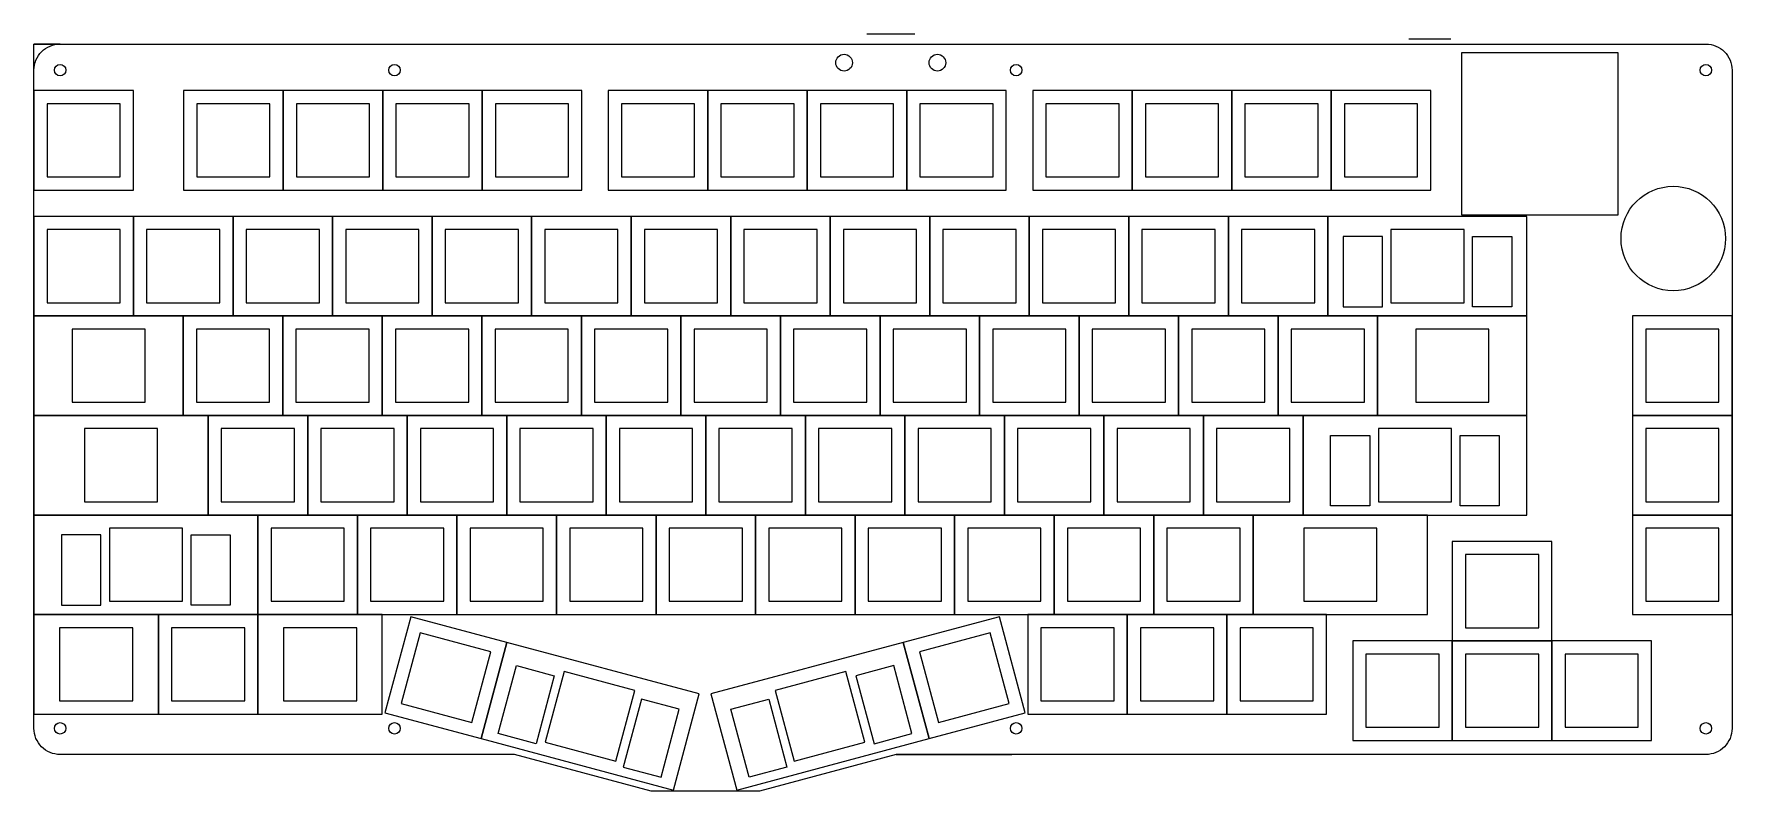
# Model space of a CAD drawing. Header units: millimetres. Extents: x 10 to 335, y -153 to -8.
import ezdxf

# ---------------------------------------------------------------- set-up
doc = ezdxf.new("R2010")
doc.units = ezdxf.units.MM
doc.layers.get('0').update_dxf_attribs({"linetype": 'CONTINUOUS'})

msp = doc.modelspace()

# ---------------------------------------------------------------- linework, layer by layer
for p, q in [((169.38, -8.07), (178.58, -8.07)), ((273.16, -9), (281.16, -9)), ((10, -10), (15, -10)), ((15, -10), (10, -10)), ((10, -15), (10, -10)), ((175, -146), (197.15, -146))]:
    msp.add_line(p, q)
msp.add_lwpolyline([(15, -10), (330, -10, -0.414214), (335, -15), (335, -141, -0.414251), (330, -146), (175, -146), (148.88, -153), (128.12, -153), (102, -146), (15, -146, -0.414214), (10, -141), (10, -15, -0.414214)], format="xyb", close=True)
for points in [[(313.21, -11.7), (283.21, -11.7), (283.21, -42.7), (313.21, -42.7)], [(29.05, -18.91), (10, -18.91), (10, -37.96), (29.05, -37.96)], [(57.7, -18.91), (38.65, -18.91), (38.65, -37.96), (57.7, -37.96)], [(76.75, -18.91), (57.7, -18.91), (57.7, -37.96), (76.75, -37.96)], [(95.8, -18.91), (76.75, -18.91), (76.75, -37.96), (95.8, -37.96)], [(114.85, -18.91), (95.8, -18.91), (95.8, -37.96), (114.85, -37.96)], [(138.95, -18.91), (119.9, -18.91), (119.9, -37.96), (138.95, -37.96)], [(158, -18.91), (138.95, -18.91), (138.95, -37.96), (158, -37.96)], [(177.05, -18.91), (158, -18.91), (158, -37.96), (177.05, -37.96)], [(196.1, -18.91), (177.05, -18.91), (177.05, -37.96), (196.1, -37.96)], [(220.2, -18.91), (201.15, -18.91), (201.15, -37.96), (220.2, -37.96)], [(239.25, -18.91), (220.2, -18.91), (220.2, -37.96), (239.25, -37.96)], [(258.3, -18.91), (239.25, -18.91), (239.25, -37.96), (258.3, -37.96)], [(277.35, -18.91), (258.3, -18.91), (258.3, -37.96), (277.35, -37.96)], [(12.52, -35.43), (26.52, -35.43), (26.52, -21.43), (12.52, -21.43)], [(55.17, -21.43), (41.17, -21.43), (41.17, -35.43), (55.17, -35.43)], [(74.23, -35.43), (74.23, -21.43), (60.23, -21.43), (60.23, -35.43)], [(93.28, -35.43), (93.28, -21.43), (79.28, -21.43), (79.28, -35.43)], [(98.33, -21.43), (98.33, -35.43), (112.33, -35.43), (112.33, -21.43)], [(122.43, -21.43), (122.43, -35.43), (136.43, -35.43), (136.43, -21.43)], [(155.48, -35.43), (155.48, -21.43), (141.48, -21.43), (141.48, -35.43)], [(174.53, -21.43), (160.53, -21.43), (160.53, -35.43), (174.53, -35.43)], [(179.57, -21.43), (179.57, -35.43), (193.57, -35.43), (193.57, -21.43)], [(217.67, -35.43), (217.67, -21.43), (203.68, -21.43), (203.68, -35.43)], [(222.72, -35.43), (236.72, -35.43), (236.72, -21.43), (222.72, -21.43)], [(255.77, -35.43), (255.77, -21.43), (241.77, -21.43), (241.77, -35.43)], [(260.82, -35.43), (274.82, -35.43), (274.82, -21.43), (260.82, -21.43)], [(29.05, -43.01), (10, -43.01), (10, -62.06), (29.05, -62.06)], [(48.1, -43.01), (29.05, -43.01), (29.05, -62.06), (48.1, -62.06)], [(67.15, -43.01), (48.1, -43.01), (48.1, -62.06), (67.15, -62.06)], [(86.2, -43.01), (67.15, -43.01), (67.15, -62.06), (86.2, -62.06)], [(105.25, -43.01), (86.2, -43.01), (86.2, -62.06), (105.25, -62.06)], [(124.3, -43.01), (105.25, -43.01), (105.25, -62.06), (124.3, -62.06)], [(143.35, -43.01), (124.3, -43.01), (124.3, -62.06), (143.35, -62.06)], [(162.4, -43.01), (143.35, -43.01), (143.35, -62.06), (162.4, -62.06)], [(181.45, -43.01), (162.4, -43.01), (162.4, -62.06), (181.45, -62.06)], [(200.5, -43.01), (181.45, -43.01), (181.45, -62.06), (200.5, -62.06)], [(219.55, -43.01), (200.5, -43.01), (200.5, -62.06), (219.55, -62.06)], [(238.6, -43.01), (219.55, -43.01), (219.55, -62.06), (238.6, -62.06)], [(257.65, -43.01), (238.6, -43.01), (238.6, -62.06), (257.65, -62.06)], [(295.75, -43.01), (257.65, -43.01), (257.65, -62.06), (295.75, -62.06)], [(26.52, -45.53), (12.52, -45.53), (12.52, -59.53), (26.52, -59.53)], [(45.58, -59.53), (45.58, -45.53), (31.57, -45.53), (31.57, -59.53)], [(64.62, -45.53), (50.62, -45.53), (50.62, -59.53), (64.62, -59.53)], [(83.67, -45.53), (69.67, -45.53), (69.67, -59.53), (83.67, -59.53)], [(102.73, -59.53), (102.73, -45.53), (88.73, -45.53), (88.73, -59.53)], [(107.78, -59.53), (121.78, -59.53), (121.78, -45.53), (107.78, -45.53)], [(140.83, -45.53), (126.83, -45.53), (126.83, -59.53), (140.83, -59.53)], [(145.88, -59.53), (159.88, -59.53), (159.88, -45.53), (145.88, -45.53)], [(164.93, -59.53), (178.93, -59.53), (178.93, -45.53), (164.93, -45.53)], [(183.98, -45.53), (183.98, -59.53), (197.98, -59.53), (197.98, -45.53)], [(217.03, -45.53), (203.03, -45.53), (203.03, -59.53), (217.03, -59.53)], [(236.07, -45.53), (222.07, -45.53), (222.07, -59.53), (236.07, -59.53)], [(255.12, -45.53), (241.12, -45.53), (241.12, -59.53), (255.12, -59.53)], [(268.07, -60.29), (268.07, -46.83), (260.56, -46.83), (260.56, -60.29)], [(269.7, -59.53), (283.7, -59.53), (283.7, -45.53), (269.7, -45.53)], [(285.33, -60.29), (285.33, -46.83), (292.84, -46.83), (292.84, -60.29)], [(38.58, -62.06), (10, -62.06), (10, -81.11), (38.58, -81.11)], [(17.29, -64.58), (17.29, -78.58), (31.29, -78.58), (31.29, -64.58)], [(57.63, -62.06), (38.58, -62.06), (38.58, -81.11), (57.63, -81.11)], [(55.1, -78.58), (55.1, -64.58), (41.1, -64.58), (41.1, -78.58)], [(76.67, -62.06), (57.63, -62.06), (57.63, -81.11), (76.67, -81.11)], [(74.15, -78.58), (74.15, -64.58), (60.15, -64.58), (60.15, -78.58)], [(95.73, -62.06), (76.67, -62.06), (76.67, -81.11), (95.73, -81.11)], [(93.2, -78.58), (93.2, -64.58), (79.2, -64.58), (79.2, -78.58)], [(114.78, -62.06), (95.73, -62.06), (95.73, -81.11), (114.78, -81.11)], [(112.25, -64.58), (98.25, -64.58), (98.25, -78.58), (112.25, -78.58)], [(133.83, -62.06), (114.78, -62.06), (114.78, -81.11), (133.83, -81.11)], [(131.3, -78.58), (131.3, -64.58), (117.3, -64.58), (117.3, -78.58)], [(152.88, -62.06), (133.83, -62.06), (133.83, -81.11), (152.88, -81.11)], [(136.35, -64.58), (136.35, -78.58), (150.35, -78.58), (150.35, -64.58)], [(171.93, -62.06), (152.88, -62.06), (152.88, -81.11), (171.93, -81.11)], [(155.4, -64.58), (155.4, -78.58), (169.4, -78.58), (169.4, -64.58)], [(190.97, -62.06), (171.93, -62.06), (171.93, -81.11), (190.97, -81.11)], [(174.45, -64.58), (174.45, -78.58), (188.45, -78.58), (188.45, -64.58)], [(210.02, -62.06), (190.97, -62.06), (190.97, -81.11), (210.02, -81.11)], [(193.5, -64.58), (193.5, -78.58), (207.5, -78.58), (207.5, -64.58)], [(229.07, -62.06), (210.02, -62.06), (210.02, -81.11), (229.07, -81.11)], [(212.55, -78.58), (226.55, -78.58), (226.55, -64.58), (212.55, -64.58)], [(248.12, -62.06), (229.07, -62.06), (229.07, -81.11), (248.12, -81.11)], [(245.6, -78.58), (245.6, -64.58), (231.6, -64.58), (231.6, -78.58)], [(267.17, -62.06), (248.12, -62.06), (248.12, -81.11), (267.17, -81.11)], [(250.65, -78.58), (264.65, -78.58), (264.65, -64.58), (250.65, -64.58)], [(295.75, -62.06), (267.17, -62.06), (267.17, -81.11), (295.75, -81.11)], [(274.46, -64.58), (274.46, -78.58), (288.46, -78.58), (288.46, -64.58)], [(335, -62.06), (315.95, -62.06), (315.95, -81.11), (335, -81.11)], [(318.48, -78.58), (332.48, -78.58), (332.48, -64.58), (318.48, -64.58)], [(43.34, -81.11), (10, -81.11), (10, -100.16), (43.34, -100.16)], [(62.39, -81.11), (43.34, -81.11), (43.34, -100.16), (62.39, -100.16)], [(81.44, -81.11), (62.39, -81.11), (62.39, -100.16), (81.44, -100.16)], [(100.49, -81.11), (81.44, -81.11), (81.44, -100.16), (100.49, -100.16)], [(119.54, -81.11), (100.49, -81.11), (100.49, -100.16), (119.54, -100.16)], [(138.59, -81.11), (119.54, -81.11), (119.54, -100.16), (138.59, -100.16)], [(157.64, -81.11), (138.59, -81.11), (138.59, -100.16), (157.64, -100.16)], [(176.69, -81.11), (157.64, -81.11), (157.64, -100.16), (176.69, -100.16)], [(195.74, -81.11), (176.69, -81.11), (176.69, -100.16), (195.74, -100.16)], [(214.79, -81.11), (195.74, -81.11), (195.74, -100.16), (214.79, -100.16)], [(233.84, -81.11), (214.79, -81.11), (214.79, -100.16), (233.84, -100.16)], [(252.89, -81.11), (233.84, -81.11), (233.84, -100.16), (252.89, -100.16)], [(295.75, -81.11), (252.89, -81.11), (252.89, -100.16), (295.75, -100.16)], [(335, -81.11), (315.95, -81.11), (315.95, -100.16), (335, -100.16)], [(19.67, -97.63), (33.67, -97.63), (33.67, -83.63), (19.67, -83.63)], [(59.86, -97.63), (59.86, -83.63), (45.86, -83.63), (45.86, -97.63)], [(64.91, -97.63), (78.91, -97.63), (78.91, -83.63), (64.91, -83.63)], [(97.96, -97.63), (97.96, -83.63), (83.96, -83.63), (83.96, -97.63)], [(103.01, -97.63), (117.01, -97.63), (117.01, -83.63), (103.01, -83.63)], [(122.06, -83.63), (122.06, -97.63), (136.06, -97.63), (136.06, -83.63)], [(141.11, -97.63), (155.11, -97.63), (155.11, -83.63), (141.11, -83.63)], [(174.16, -97.63), (174.16, -83.63), (160.16, -83.63), (160.16, -97.63)], [(179.21, -83.63), (179.21, -97.63), (193.21, -97.63), (193.21, -83.63)], [(198.26, -83.63), (198.26, -97.63), (212.26, -97.63), (212.26, -83.63)], [(231.31, -97.63), (231.31, -83.63), (217.31, -83.63), (217.31, -97.63)], [(250.36, -97.63), (250.36, -83.63), (236.36, -83.63), (236.36, -97.63)], [(267.32, -97.63), (281.32, -97.63), (281.32, -83.63), (267.32, -83.63)], [(332.48, -97.63), (332.48, -83.63), (318.48, -83.63), (318.48, -97.63)], [(258.17, -84.93), (265.69, -84.93), (265.69, -98.39), (258.17, -98.39)], [(282.94, -98.39), (282.94, -84.93), (290.46, -84.93), (290.46, -98.39)], [(52.86, -100.16), (10, -100.16), (10, -119.21), (52.86, -119.21)], [(71.91, -100.16), (52.86, -100.16), (52.86, -119.21), (71.91, -119.21)], [(90.96, -100.16), (71.91, -100.16), (71.91, -119.21), (90.96, -119.21)], [(110.01, -100.16), (90.96, -100.16), (90.96, -119.21), (110.01, -119.21)], [(129.06, -100.16), (110.01, -100.16), (110.01, -119.21), (129.06, -119.21)], [(148.11, -100.16), (129.06, -100.16), (129.06, -119.21), (148.11, -119.21)], [(167.16, -100.16), (148.11, -100.16), (148.11, -119.21), (167.16, -119.21)], [(186.21, -100.16), (167.16, -100.16), (167.16, -119.21), (186.21, -119.21)], [(205.26, -100.16), (186.21, -100.16), (186.21, -119.21), (205.26, -119.21)], [(224.31, -100.16), (205.26, -100.16), (205.26, -119.21), (224.31, -119.21)], [(243.36, -100.16), (224.31, -100.16), (224.31, -119.21), (243.36, -119.21)], [(276.7, -100.16), (243.36, -100.16), (243.36, -119.21), (276.7, -119.21)], [(335, -100.16), (315.95, -100.16), (315.95, -119.21), (335, -119.21)], [(22.81, -117.44), (22.81, -103.98), (15.29, -103.98), (15.29, -117.44)], [(24.43, -116.68), (38.43, -116.68), (38.43, -102.68), (24.43, -102.68)], [(40.06, -117.44), (40.06, -103.98), (47.58, -103.98), (47.58, -117.44)], [(69.39, -116.68), (69.39, -102.68), (55.39, -102.68), (55.39, -116.68)], [(88.44, -116.68), (88.44, -102.68), (74.44, -102.68), (74.44, -116.68)], [(107.49, -102.68), (93.49, -102.68), (93.49, -116.68), (107.49, -116.68)], [(126.54, -102.68), (112.54, -102.68), (112.54, -116.68), (126.54, -116.68)], [(145.59, -102.68), (131.59, -102.68), (131.59, -116.68), (145.59, -116.68)], [(164.64, -102.68), (150.64, -102.68), (150.64, -116.68), (164.64, -116.68)], [(183.69, -102.68), (169.69, -102.68), (169.69, -116.68), (183.69, -116.68)], [(188.74, -102.68), (188.74, -116.68), (202.74, -116.68), (202.74, -102.68)], [(221.79, -102.68), (207.79, -102.68), (207.79, -116.68), (221.79, -116.68)], [(226.84, -102.68), (226.84, -116.68), (240.84, -116.68), (240.84, -102.68)], [(253.03, -102.68), (253.03, -116.68), (267.03, -116.68), (267.03, -102.68)], [(318.48, -102.68), (318.48, -116.68), (332.48, -116.68), (332.48, -102.68)], [(300.51, -105.21), (281.46, -105.21), (281.46, -124.26), (300.51, -124.26)], [(283.99, -121.73), (297.99, -121.73), (297.99, -107.73), (283.99, -107.73)], [(33.81, -119.21), (10, -119.21), (10, -138.26), (33.81, -138.26)], [(52.86, -119.21), (33.81, -119.21), (33.81, -138.26), (52.86, -138.26)], [(76.67, -119.21), (52.86, -119.21), (52.86, -138.26), (76.67, -138.26)], [(100.51, -124.55), (82.11, -119.62), (77.18, -138.02), (95.58, -142.95)], [(194.78, -119.62), (176.38, -124.55), (181.31, -142.95), (199.71, -138.02)], [(219.26, -119.21), (200.21, -119.21), (200.21, -138.26), (219.26, -138.26)], [(238.31, -119.21), (219.26, -119.21), (219.26, -138.26), (238.31, -138.26)], [(257.36, -119.21), (238.31, -119.21), (238.31, -138.26), (257.36, -138.26)], [(14.91, -121.73), (14.91, -135.73), (28.91, -135.73), (28.91, -121.73)], [(50.34, -121.73), (36.34, -121.73), (36.34, -135.73), (50.34, -135.73)], [(71.77, -135.73), (71.77, -121.73), (57.77, -121.73), (57.77, -135.73)], [(97.42, -126.33), (83.89, -122.71), (80.27, -136.23), (93.79, -139.86)], [(193, -122.71), (179.47, -126.33), (183.1, -139.86), (196.62, -136.23)], [(202.74, -135.73), (216.74, -135.73), (216.74, -121.73), (202.74, -121.73)], [(235.79, -135.73), (235.79, -121.73), (221.79, -121.73), (221.79, -135.73)], [(254.84, -121.73), (240.84, -121.73), (240.84, -135.73), (254.84, -135.73)], [(137.31, -134.41), (100.51, -124.55), (95.58, -142.95), (132.38, -152.81)], [(176.38, -124.55), (139.58, -134.41), (144.51, -152.81), (181.31, -142.95)], [(281.46, -124.26), (262.41, -124.26), (262.41, -143.31), (281.46, -143.31)], [(300.51, -124.26), (281.46, -124.26), (281.46, -143.31), (300.51, -143.31)], [(319.56, -124.26), (300.51, -124.26), (300.51, -143.31), (319.56, -143.31)], [(109.59, -130.94), (106.1, -143.94), (98.84, -141.99), (102.33, -128.99)], [(174.56, -128.99), (167.3, -130.94), (170.78, -143.94), (178.05, -141.99)], [(278.94, -140.78), (278.94, -126.78), (264.94, -126.78), (264.94, -140.78)], [(283.99, -126.78), (283.99, -140.78), (297.99, -140.78), (297.99, -126.78)], [(303.04, -126.78), (303.04, -140.78), (317.04, -140.78), (317.04, -126.78)], [(121.39, -147.25), (125.02, -133.73), (111.49, -130.1), (107.87, -143.63)], [(165.39, -130.1), (151.87, -133.73), (155.49, -147.25), (169.02, -143.63)], [(130.03, -150.35), (133.51, -137.35), (126.25, -135.4), (122.77, -148.4)], [(146.86, -150.35), (143.37, -137.35), (150.64, -135.4), (154.12, -148.4)]]:
    msp.add_lwpolyline(points, close=True)
for centre, radius in [((165.05, -13.57), 1.6), ((182.91, -13.57), 1.6), ((15, -15), 1.1), ((79, -15), 1.1), ((198, -15), 1.1), ((330, -15), 1.1), ((323.76, -47.23), 10), ((15, -141), 1.1), ((79, -141), 1.1), ((198, -141), 1.1), ((330, -141), 1.1)]:
    msp.add_circle(centre, radius)

doc.saveas('drawing.dxf')
